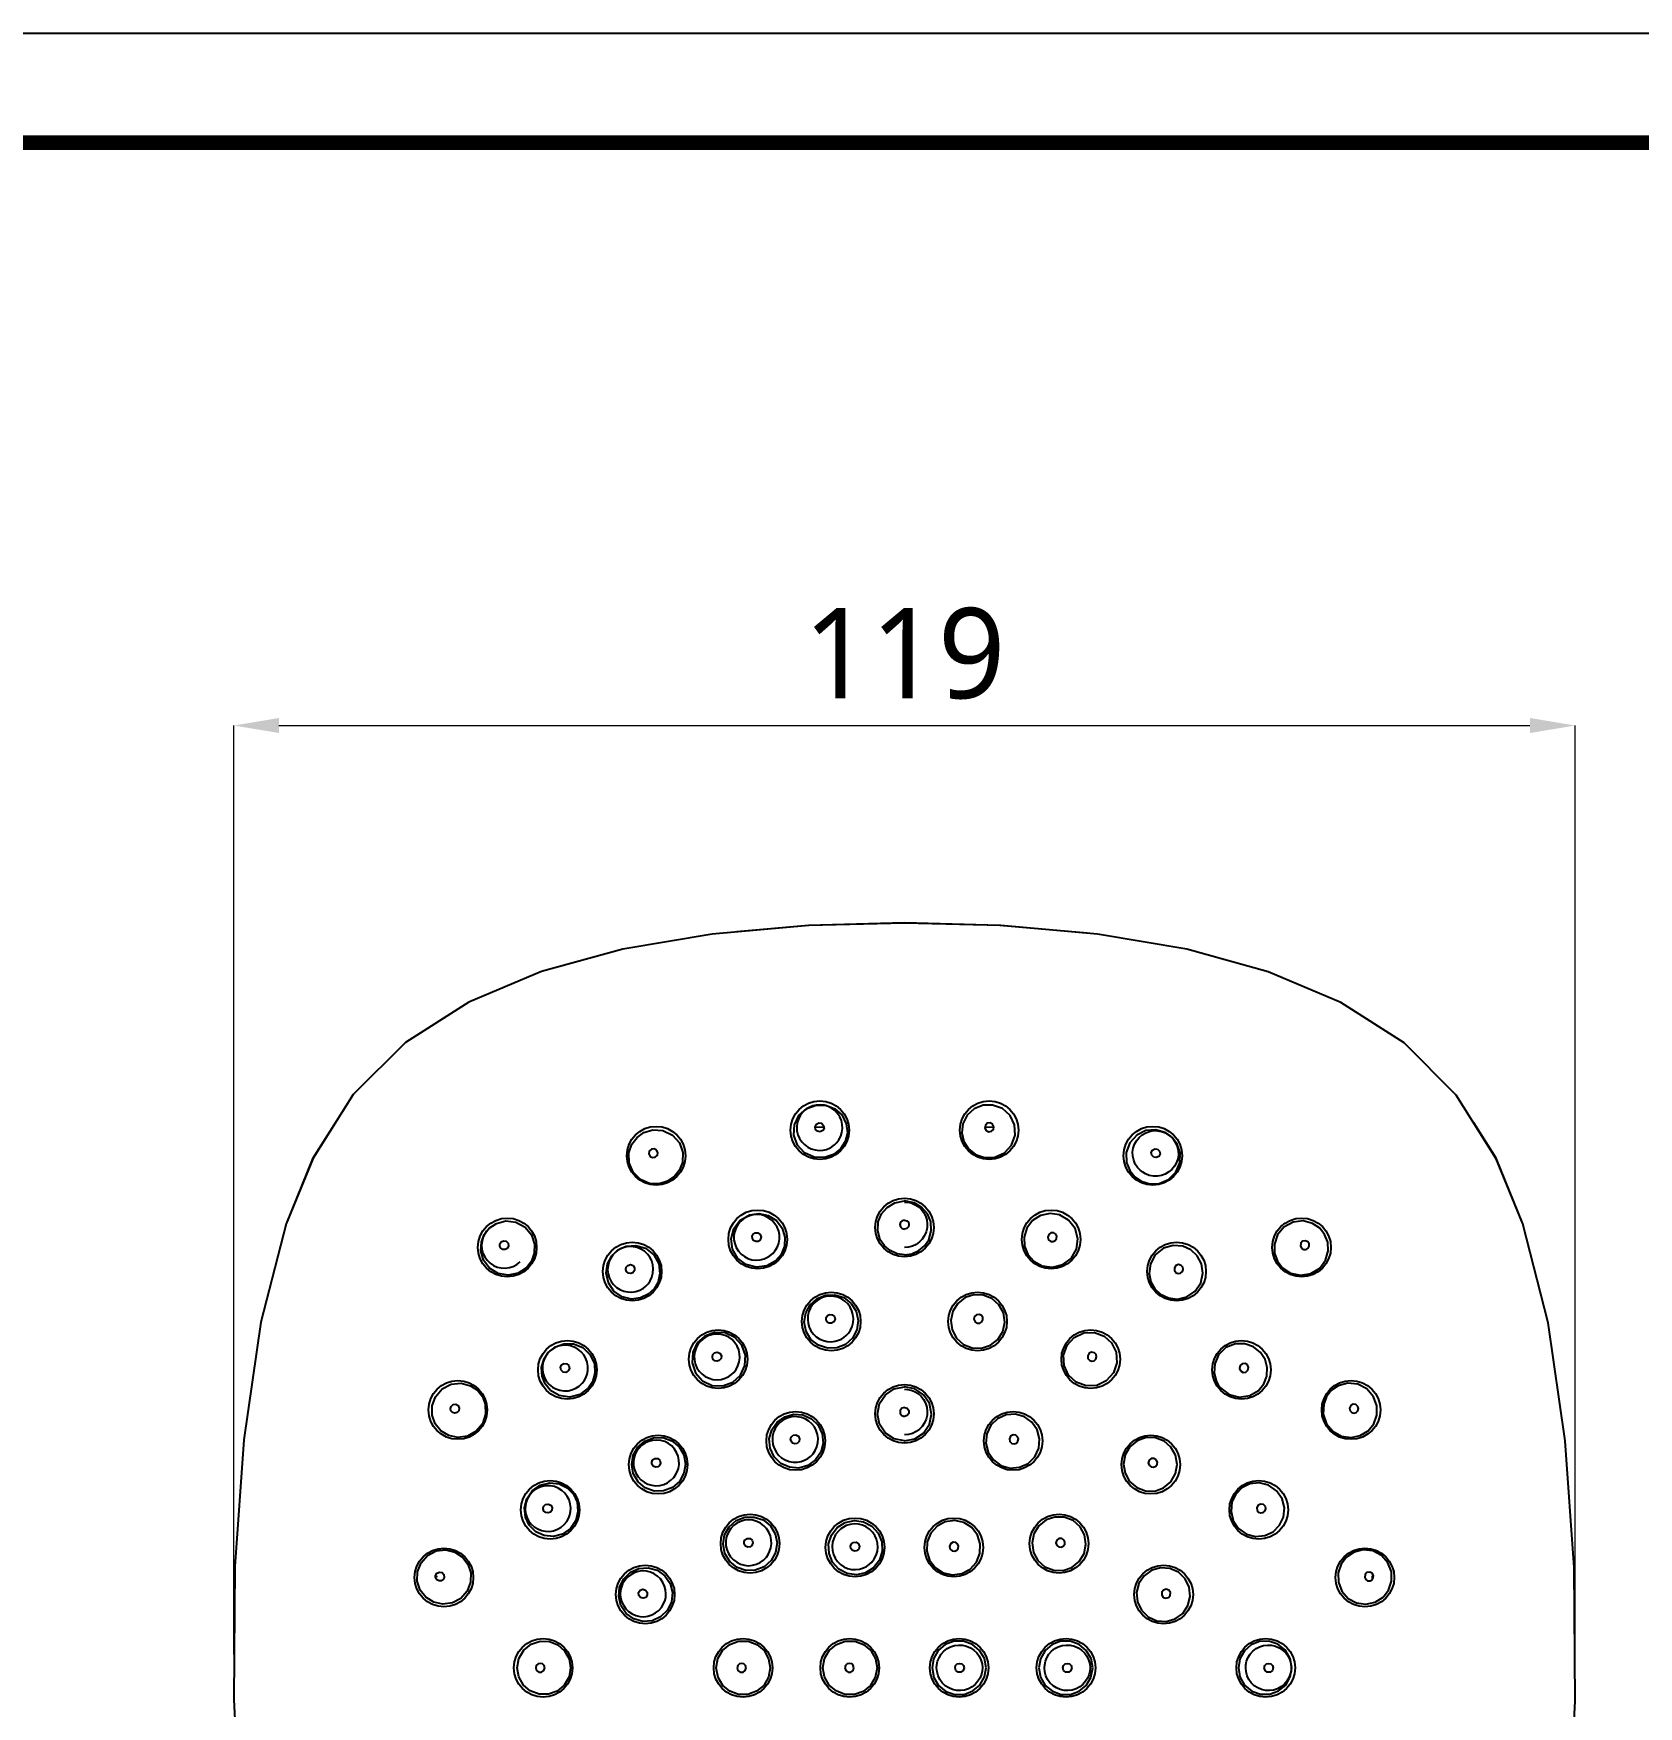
# Model space of a CAD drawing. Extents: x 0 to 1239, y 0 to 509.
# Drawn here: x 284.4 to 426.5, y 268.5 to 416.7 of the extents above; entities that cross this region are included whole.
import ezdxf

# ---------------------------------------------------------------- set-up
doc = ezdxf.new("R2010")
doc.units = 0
doc.header["$LTSCALE"] = 10
doc.header["$MEASUREMENT"] = 0
doc.header["$PDMODE"] = 3
doc.header["$PDSIZE"] = -10
doc.layers.get('0').update_dxf_attribs({"linetype": 'CONTINUOUS'})
doc.layers.get('DEFPOINTS').update_dxf_attribs({"linetype": 'CONTINUOUS'})
for name, color, linetype in [('06___PRT_ALL_SURFS', 7, 'CONTINUOUS'), ('6_ALL_SURFS', 7, 'CONTINUOUS'), ('7_ALL_FEATURES', 7, 'CONTINUOUS')]:
    doc.layers.add(name, color=color, linetype=linetype)
doc.layers.add('dim', color=5, linetype='CONTINUOUS', lineweight=15)
doc.styles.add('Daelim Dimension', font='')
doc.styles.get('Daelim Dimension').set_extended_font_data('NanumGothic')
doc.dimstyles.new('DEFAULT', dxfattribs={"dimscale": 2, "dimtxt": 2, "dimasz": 2, "dimexe": 0, "dimexo": 2, "dimgap": 1, "dimtad": 1, "dimdec": 1, "dimzin": 9, "dimdsep": 46, "dimtxsty": 'Daelim Dimension', "dimcen": 0.5, "dimclrd": 252, "dimclre": 252, "dimclrt": 3, "dimadec": 1, "dimazin": 0, "dimtfac": 1, "dimtdec": 1, "dimtix": 1, "dimtmove": 0, "dimatfit": 3, "dimfxl": 1, "dimtolj": 1, "dimtzin": 1, "dimlwd": 9, "dimlwe": 9, "dimarcsym": 0})

# ---------------------------------------------------------------- blocks, each defined once
blk = doc.blocks.new('*D4')
at = {"layer": 'DEFPOINTS', "color": 0, "ltscale": 50, "transparency": 16777216}
for p in [(420.92, 355.41), (302.1, 269.12), (420.92, 268.99)]:
    blk.add_point(p, dxfattribs=at)
at = {"layer": 'dim', "color": 5, "lineweight": 9, "ltscale": 50, "transparency": 16777216}
for p, q in [((302.1, 273.12), (302.1, 355.41)), ((306.1, 355.41), (416.92, 355.41)), ((420.92, 272.99), (420.92, 355.41))]:
    blk.add_line(p, q, dxfattribs=at)
at = {"layer": 'dim', "color": 5, "ltscale": 50, "transparency": 16777216}
for points in [[(306.1, 356.08), (306.1, 354.75), (302.1, 355.41)], [(416.92, 356.08), (416.92, 354.75), (420.92, 355.41)]]:
    blk.add_solid(points, dxfattribs=at)
at = {"layer": 'dim', "color": 7, "ltscale": 50, "transparency": 16777216, "insert": (361.51, 361.77), "char_height": 8, "attachment_point": 5, "style": 'Daelim Dimension'}
blk.add_mtext('\\A1;119', dxfattribs=at)

msp = doc.modelspace()

# ---------------------------------------------------------------- linework, layer by layer
at = {"ltscale": 0.5}
msp.add_lwpolyline([(0, 0), (568.71, 0), (568.71, 416.71), (0, 416.71)], close=True, dxfattribs=at)
at = {"color": 5, "linetype": 'ByBlock', "lineweight": 200, "const_width": 1.31}
msp.add_lwpolyline([(9.15, 17.84), (559.51, 17.84), (559.51, 407.03), (9.15, 407.03)], close=True, dxfattribs=at)
at = {"layer": '06___PRT_ALL_SURFS', "color": 7, "linetype": 'Continuous'}
for centre in [(354.01, 319.57), (339.51, 317.31), (326.33, 309.19), (348.51, 309.9), (337.4, 307.05), (355.03, 302.63), (331.65, 298.35), (345.01, 299.29), (321.95, 294.79), (351.88, 292.05), (339.7, 289.95), (330.13, 285.95), (347.83, 282.95), (357.13, 282.62), (320.72, 279.95), (338.55, 278.45), (329.51, 271.95), (347.21, 271.95), (356.66, 271.95)]:
    msp.add_circle(centre, 2.6, dxfattribs=at)
at = {"layer": '6_ALL_SURFS', "color": 7, "linetype": 'Continuous'}
for p, q in [((352.85, 321.49), (353.7, 321.8)), ((353.7, 321.8), (354.55, 321.78)), ((337.82, 318.93), (338.43, 319.36)), ((338.43, 319.36), (339.23, 319.59)), ((339.23, 319.59), (340.12, 319.53)), ((354.43, 317.15), (353.51, 317.18)), ((355.21, 317.41), (354.43, 317.15)), ((339.78, 314.82), (338.94, 314.86)), ((340.53, 315.05), (339.78, 314.82)), ((341.11, 315.45), (340.53, 315.05)), ((324.73, 310.88), (325.38, 311.32)), ((346.4, 310.85), (346.97, 311.59)), ((346.97, 311.59), (347.78, 312.06)), ((347.78, 312.06), (348.62, 312.19)), ((348.62, 312.19), (349.45, 312.02)), ((324.03, 309.65), (324.29, 310.33)), ((324.29, 310.33), (324.73, 310.88)), ((328.72, 308.68), (328.47, 307.98)), ((335.21, 307.73), (335.58, 308.43)), ((335.58, 308.43), (336.13, 308.96)), ((336.13, 308.96), (336.87, 309.3)), ((336.87, 309.3), (337.72, 309.37)), ((326.42, 306.72), (325.52, 306.87)), ((327.3, 306.91), (326.42, 306.72)), ((328.03, 307.39), (327.3, 306.91)), ((328.47, 307.98), (328.03, 307.39)), ((348.41, 307.43), (347.5, 307.66)), ((349.32, 307.56), (348.41, 307.43)), ((350.05, 307.97), (349.32, 307.56)), ((339.33, 305.53), (338.82, 305.04)), ((339.68, 306.14), (339.33, 305.53)), ((337.32, 304.61), (336.49, 304.81)), ((338.13, 304.71), (337.32, 304.61)), ((338.82, 305.04), (338.13, 304.71)), ((353.15, 304.11), (353.77, 304.66)), ((353.77, 304.66), (354.53, 304.96)), ((354.53, 304.96), (355.35, 304.99)), ((355.35, 304.99), (356.15, 304.74)), ((343.84, 301.34), (343.16, 300.73)), ((344.69, 301.65), (343.84, 301.34)), ((345.62, 301.62), (344.69, 301.65)), ((329.57, 299.27), (329.96, 299.89)), ((329.96, 299.89), (330.59, 300.39)), ((330.59, 300.39), (331.35, 300.66)), ((331.35, 300.66), (332.19, 300.65)), ((343.16, 300.73), (342.76, 299.9)), ((354.69, 300.26), (353.89, 300.52)), ((355.52, 300.29), (354.69, 300.26)), ((356.29, 300.6), (355.52, 300.29)), ((329.37, 298.54), (329.57, 299.27)), ((334.09, 298.04), (333.87, 297.28)), ((346.3, 297.25), (346.98, 297.88)), ((319.97, 295.96), (320.55, 296.65)), ((320.55, 296.65), (321.36, 297.07)), ((321.36, 297.07), (322.25, 297.16)), ((322.25, 297.16), (323.08, 296.94)), ((330.93, 296.06), (330.16, 296.52)), ((333.51, 296.75), (332.76, 296.17)), ((333.71, 297.01), (333.51, 296.75)), ((333.87, 297.28), (333.71, 297.01)), ((344.48, 296.97), (345.42, 296.93)), ((345.42, 296.93), (346.3, 297.25)), ((319.68, 295.16), (319.97, 295.96)), ((324.12, 295.97), (324.38, 295.31)), ((324.38, 295.31), (324.41, 294.43)), ((331.84, 295.93), (330.93, 296.06)), ((332.76, 296.17), (331.84, 295.93)), ((324.12, 293.57), (323.57, 292.9)), ((324.41, 294.43), (324.12, 293.57)), ((349.75, 293.03), (350.23, 293.71)), ((350.23, 293.71), (350.9, 294.19)), ((350.9, 294.19), (351.69, 294.41)), ((351.69, 294.41), (352.52, 294.35)), ((323.57, 292.9), (322.81, 292.47)), ((337.9, 291.5), (338.52, 292.03)), ((338.52, 292.03), (339.29, 292.32)), ((339.29, 292.32), (340.11, 292.34)), ((337.35, 289.97), (337.49, 290.79)), ((337.49, 290.79), (337.9, 291.5)), ((354.1, 291.05), (353.63, 290.36)), ((341.98, 289.18), (341.57, 288.46)), ((342.11, 290), (341.98, 289.18)), ((352.16, 289.65), (351.32, 289.72)), ((352.96, 289.88), (352.16, 289.65)), ((353.63, 290.36), (352.96, 289.88)), ((328.06, 286.93), (328.54, 287.64)), ((328.54, 287.64), (329.25, 288.13)), ((340.95, 287.92), (340.17, 287.63)), ((341.57, 288.46), (340.95, 287.92)), ((327.86, 286.13), (328.06, 286.93)), ((332.39, 285), (331.92, 284.3)), ((345.97, 284.45), (346.59, 284.99)), ((346.59, 284.99), (347.36, 285.29)), ((355.56, 284.37), (356.26, 284.81)), ((356.26, 284.81), (357.07, 284.99)), ((357.07, 284.99), (357.89, 284.88)), ((331.92, 284.3), (331.23, 283.8)), ((345.44, 282.9), (345.57, 283.72)), ((345.57, 283.72), (345.97, 284.45)), ((355.05, 283.71), (355.56, 284.37)), ((350.09, 282.18), (349.7, 281.46)), ((350.22, 283.01), (350.09, 282.18)), ((318.36, 279.63), (318.38, 280.45)), ((318.38, 280.45), (318.69, 281.25)), ((323.09, 280.36), (323.07, 279.53)), ((336.64, 279.83), (337.24, 280.42)), ((337.24, 280.42), (337.99, 280.76)), ((349.08, 280.91), (348.3, 280.6)), ((349.7, 281.46), (349.08, 280.91)), ((357.26, 280.2), (356.43, 280.32)), ((358.07, 280.38), (357.26, 280.2)), ((358.77, 280.82), (358.07, 280.38)), ((359.29, 281.49), (358.77, 280.82)), ((323.07, 279.53), (322.77, 278.74)), ((336.2, 278.27), (336.28, 279.09)), ((336.28, 279.09), (336.64, 279.83)), ((340.95, 278.62), (340.87, 277.79)), ((340.87, 277.79), (340.51, 277.05)), ((346.82, 274.31), (347.66, 274.31)), ((356.27, 274.31), (357.11, 274.31)), ((327.2, 271.95), (327.35, 272.78)), ((331.8, 272.76), (331.94, 271.95)), ((344.84, 271.95), (344.98, 272.77)), ((349.48, 272.76), (349.62, 271.95)), ((354.29, 271.95), (354.43, 272.77)), ((358.94, 272.76), (359.08, 271.95)), ((327.34, 271.15), (327.2, 271.95)), ((331.94, 271.95), (331.8, 271.14)), ((345, 271.09), (344.84, 271.95)), ((349.62, 271.95), (349.47, 271.12)), ((354.43, 271.14), (354.29, 271.95)), ((359.08, 271.95), (358.92, 271.11)), ((347.64, 269.6), (346.81, 269.6)), ((357.07, 269.59), (356.24, 269.6))]:
    msp.add_line(p, q, dxfattribs=at)
for points in [[(353.68, 321.79), (353.39, 321.72), (353.14, 321.62), (352.9, 321.49), (352.68, 321.33), (352.48, 321.13)], [(355.05, 321.52), (354.74, 321.68), (354.39, 321.78), (354.04, 321.81), (353.68, 321.79)], [(354.55, 321.78), (355.34, 321.47), (355.98, 320.9), (356.36, 320.14), (356.45, 319.33), (356.26, 318.57), (355.84, 317.91), (355.21, 317.41)], [(353.51, 317.18), (352.66, 317.56), (352.03, 318.24), (351.71, 319.12), (351.76, 320.05), (352.16, 320.88), (352.85, 321.49)], [(352.48, 321.13), (352.28, 320.87), (352.13, 320.56), (352.02, 320.22), (351.97, 319.87), (351.99, 319.51), (352.07, 319.17), (352.21, 318.84), (352.41, 318.55), (352.65, 318.29), (352.94, 318.08)], [(354.05, 319.43), (353.81, 319.47), (353.64, 319.64), (353.6, 319.88), (353.71, 320.1), (353.93, 320.21)], [(353.93, 320.21), (354.17, 320.18), (354.35, 320), (354.39, 319.76), (354.27, 319.54), (354.05, 319.43)], [(355.52, 318.47), (355.71, 318.72), (355.87, 319.03), (355.97, 319.38), (356.02, 319.73), (356, 320.08), (355.92, 320.43), (355.78, 320.75), (355.58, 321.05), (355.34, 321.31), (355.05, 321.52)], [(338.94, 314.86), (338.13, 315.2), (337.48, 315.84), (337.13, 316.67), (337.1, 317.56), (337.36, 318.33), (337.82, 318.93)], [(340.12, 319.53), (340.95, 319.13), (341.57, 318.44), (341.87, 317.58), (341.84, 316.72), (341.56, 316), (341.11, 315.45)], [(339.09, 317.89), (338.91, 317.72), (338.87, 317.47), (338.98, 317.25), (339.2, 317.14), (339.44, 317.18)], [(339.44, 317.18), (339.62, 317.35), (339.66, 317.59), (339.55, 317.81), (339.33, 317.93), (339.09, 317.89)], [(352.94, 318.08), (353.26, 317.92), (353.6, 317.82), (353.95, 317.78), (354.31, 317.81)], [(354.31, 317.81), (354.6, 317.87), (354.86, 317.97), (355.09, 318.1), (355.31, 318.26), (355.52, 318.47)], [(325.38, 311.32), (326.2, 311.53), (327.1, 311.43)], [(327.1, 311.43), (327.9, 310.99), (328.48, 310.3), (328.75, 309.47), (328.72, 308.68)], [(347.77, 311.99), (347.51, 311.88), (347.26, 311.73), (347.01, 311.52), (346.78, 311.25), (346.59, 310.94), (346.47, 310.59)], [(349.19, 311.95), (348.84, 312.06), (348.48, 312.1), (348.12, 312.08), (347.77, 311.99)], [(350.38, 309.57), (350.44, 309.93), (350.44, 310.29), (350.37, 310.64), (350.23, 310.98), (350.04, 311.29), (349.8, 311.56), (349.51, 311.78), (349.19, 311.95)], [(349.45, 312.02), (350.18, 311.56), (350.68, 310.88), (350.92, 310.09), (350.87, 309.3), (350.58, 308.57), (350.05, 307.97)], [(324.69, 310.84), (324.5, 310.63), (324.33, 310.39), (324.19, 310.09), (324.09, 309.75), (324.05, 309.38)], [(325.78, 309.67), (326, 309.78), (326.24, 309.74), (326.41, 309.56), (326.44, 309.31), (326.32, 309.1)], [(347.5, 307.66), (346.76, 308.22), (346.28, 309.03), (346.16, 309.96), (346.4, 310.85)], [(346.47, 310.59), (346.41, 310.24), (346.41, 309.87), (346.48, 309.52), (346.61, 309.18), (346.8, 308.87), (347.04, 308.6), (347.33, 308.38), (347.65, 308.21)], [(348.54, 309.72), (348.34, 309.71), (348.15, 309.8), (348.04, 309.97), (348.02, 310.18), (348.11, 310.36), (348.28, 310.48)], [(348.28, 310.48), (348.53, 310.48), (348.73, 310.34), (348.81, 310.11), (348.74, 309.87), (348.54, 309.72)], [(325.52, 306.87), (324.74, 307.35), (324.21, 308.07), (323.98, 308.88), (324.03, 309.65)], [(324.05, 309.38), (324.08, 309.02), (324.17, 308.67), (324.33, 308.34), (324.54, 308.05), (324.8, 307.79), (325.1, 307.59), (325.43, 307.45), (325.79, 307.37), (326.15, 307.35)], [(326.32, 309.1), (326.14, 309), (325.94, 309.01), (325.76, 309.11), (325.67, 309.29), (325.67, 309.5), (325.78, 309.67)], [(336.1, 308.91), (335.88, 308.74), (335.68, 308.52), (335.49, 308.25), (335.34, 307.93), (335.25, 307.58)], [(337.48, 309.25), (337.12, 309.26), (336.76, 309.21), (336.42, 309.09), (336.1, 308.91)], [(339.23, 306.92), (339.26, 307.28), (339.23, 307.64), (339.12, 307.99), (338.96, 308.31), (338.74, 308.6), (338.48, 308.85), (338.17, 309.04), (337.84, 309.18), (337.48, 309.25)], [(337.72, 309.37), (338.57, 309.12), (339.3, 308.53), (339.74, 307.73), (339.84, 306.89), (339.68, 306.14)], [(349.08, 308.17), (349.33, 308.28), (349.59, 308.43), (349.84, 308.64), (350.07, 308.91), (350.25, 309.23), (350.38, 309.57)], [(326.15, 307.35), (326.51, 307.4), (326.85, 307.51), (327.18, 307.68), (327.46, 307.9)], [(336.49, 304.81), (335.77, 305.31), (335.28, 306.05), (335.09, 306.92), (335.21, 307.73)], [(335.25, 307.58), (335.22, 307.21), (335.26, 306.85), (335.36, 306.51), (335.52, 306.18), (335.74, 305.89), (336, 305.65), (336.31, 305.45), (336.65, 305.32), (337, 305.24)], [(337.45, 306.94), (337.26, 306.87), (337.06, 306.9), (336.9, 307.04), (336.83, 307.24), (336.87, 307.44), (337, 307.59)], [(337, 307.59), (337.24, 307.66), (337.47, 307.58), (337.61, 307.38), (337.6, 307.13), (337.45, 306.94)], [(338.38, 305.59), (338.6, 305.76), (338.8, 305.97), (338.99, 306.24), (339.14, 306.56), (339.23, 306.92)], [(347.65, 308.21), (348, 308.1), (348.36, 308.06), (348.72, 308.08), (349.08, 308.17)], [(337, 305.24), (337.36, 305.23), (337.72, 305.29), (338.07, 305.41), (338.38, 305.59)], [(353.89, 300.52), (353.23, 301.04), (352.8, 301.75), (352.63, 302.57), (352.76, 303.39), (353.15, 304.11)], [(353.2, 303.83), (353.05, 303.52), (352.96, 303.17), (352.94, 302.81), (352.98, 302.46), (353.08, 302.12), (353.23, 301.8), (353.44, 301.51), (353.7, 301.27), (354, 301.07)], [(354.54, 304.83), (354.26, 304.74), (354.01, 304.63), (353.78, 304.49), (353.57, 304.31), (353.37, 304.1), (353.2, 303.83)], [(355.93, 304.63), (355.6, 304.77), (355.25, 304.85), (354.9, 304.87), (354.54, 304.83)], [(356.73, 301.87), (356.87, 302.18), (356.96, 302.53), (356.99, 302.89), (356.95, 303.24), (356.85, 303.58), (356.69, 303.9), (356.48, 304.19), (356.22, 304.43), (355.93, 304.63)], [(356.15, 304.74), (356.8, 304.23), (357.24, 303.53), (357.41, 302.71), (357.3, 301.89), (356.91, 301.16), (356.29, 300.6)], [(355.04, 302.47), (354.84, 302.48), (354.66, 302.59), (354.57, 302.78), (354.58, 302.99), (354.69, 303.16), (354.88, 303.25)], [(354.88, 303.25), (355.12, 303.23), (355.3, 303.06), (355.36, 302.82), (355.25, 302.6), (355.04, 302.47)], [(343.86, 301.22), (343.64, 301.06), (343.42, 300.86), (343.22, 300.6), (343.05, 300.29), (342.94, 299.94), (342.89, 299.58)], [(345.27, 301.48), (344.9, 301.51), (344.54, 301.48), (344.19, 301.38), (343.86, 301.22)], [(346.93, 299.4), (346.91, 299.76), (346.83, 300.12), (346.69, 300.45), (346.49, 300.75), (346.24, 301.02), (345.94, 301.23), (345.62, 301.39), (345.27, 301.48)], [(346.98, 297.88), (347.38, 298.72), (347.42, 299.65), (347.11, 300.53), (346.47, 301.22), (345.62, 301.62)], [(354, 301.07), (354.33, 300.93), (354.67, 300.85), (355.03, 300.83), (355.38, 300.87)], [(355.38, 300.87), (355.67, 300.96), (355.92, 301.07), (356.14, 301.21), (356.36, 301.38), (356.55, 301.6), (356.73, 301.87)], [(329.94, 299.84), (329.77, 299.62), (329.63, 299.36), (329.51, 299.05), (329.45, 298.7), (329.44, 298.34)], [(331.56, 300.52), (331.2, 300.5), (330.84, 300.43), (330.51, 300.28), (330.21, 300.09), (329.94, 299.84)], [(333.47, 298.66), (333.41, 299.02), (333.28, 299.36), (333.1, 299.68), (332.86, 299.95), (332.58, 300.18), (332.26, 300.35), (331.92, 300.47), (331.56, 300.52)], [(332.19, 300.65), (333.03, 300.31), (333.68, 299.67), (334.04, 298.87), (334.09, 298.04)], [(342.76, 299.9), (342.7, 298.97), (343, 298.07), (343.63, 297.37), (344.48, 296.97)], [(342.89, 299.58), (342.9, 299.22), (342.98, 298.87), (343.13, 298.53), (343.33, 298.23), (343.58, 297.97), (343.87, 297.75), (344.2, 297.6), (344.55, 297.5)], [(345.1, 299.16), (344.91, 299.1), (344.71, 299.15), (344.55, 299.3), (344.5, 299.5), (344.55, 299.7), (344.69, 299.85)], [(344.69, 299.85), (344.93, 299.9), (345.16, 299.81), (345.29, 299.59), (345.26, 299.35), (345.1, 299.16)], [(345.95, 297.76), (346.18, 297.92), (346.39, 298.12), (346.59, 298.38), (346.76, 298.69), (346.88, 299.04), (346.93, 299.4)], [(330.16, 296.52), (329.69, 297.1), (329.42, 297.79), (329.37, 298.54)], [(329.44, 298.34), (329.5, 297.98), (329.62, 297.64), (329.81, 297.32), (330.04, 297.05), (330.32, 296.82), (330.64, 296.65), (330.99, 296.53), (331.34, 296.48)], [(331.73, 298.25), (331.52, 298.12), (331.28, 298.14), (331.09, 298.31), (331.04, 298.55), (331.14, 298.78)], [(331.14, 298.78), (331.35, 298.9), (331.59, 298.88), (331.78, 298.72), (331.83, 298.47), (331.73, 298.25)], [(332.96, 297.16), (333.13, 297.38), (333.28, 297.64), (333.39, 297.95), (333.46, 298.3), (333.47, 298.66)], [(323.08, 296.94), (323.68, 296.53), (324.12, 295.97)], [(331.34, 296.48), (331.71, 296.49), (332.06, 296.57), (332.4, 296.72), (332.7, 296.91), (332.96, 297.16)], [(344.55, 297.5), (344.91, 297.47), (345.27, 297.5), (345.62, 297.6), (345.95, 297.76)], [(321.14, 292.52), (320.45, 292.95), (319.95, 293.57), (319.68, 294.33), (319.68, 295.16)], [(322.03, 294.72), (321.89, 294.57), (321.69, 294.52), (321.49, 294.57), (321.34, 294.72), (321.29, 294.92), (321.35, 295.11)], [(321.35, 295.11), (321.53, 295.28), (321.77, 295.3), (321.98, 295.18), (322.08, 294.96), (322.03, 294.72)], [(350.96, 294), (350.72, 293.87), (350.48, 293.69), (350.26, 293.45), (350.06, 293.16), (349.91, 292.82), (349.83, 292.46)], [(352.38, 294.13), (352.02, 294.19), (351.66, 294.2), (351.3, 294.13), (350.96, 294)], [(353.84, 291.9), (353.86, 292.26), (353.81, 292.62), (353.7, 292.96), (353.53, 293.29), (353.3, 293.57), (353.03, 293.81), (352.72, 294), (352.38, 294.13)], [(352.52, 294.35), (353.27, 294.01), (353.87, 293.43), (354.23, 292.68), (354.31, 291.85), (354.1, 291.05)], [(322.81, 292.47), (321.96, 292.35), (321.14, 292.52)], [(339.57, 292.13), (339.2, 292.1), (338.85, 292.01), (338.52, 291.86), (338.22, 291.65), (337.97, 291.39)], [(341.53, 290.33), (341.46, 290.69), (341.33, 291.03), (341.13, 291.33), (340.89, 291.6), (340.6, 291.82), (340.27, 291.99), (339.93, 292.09), (339.57, 292.13)], [(340.11, 292.34), (340.9, 292.06), (341.54, 291.53), (341.96, 290.82), (342.11, 290)], [(351.32, 289.72), (350.57, 290.06), (349.97, 290.65), (349.62, 291.4), (349.54, 292.23), (349.75, 293.03)], [(349.83, 292.46), (349.81, 292.1), (349.86, 291.74), (349.97, 291.4), (350.14, 291.08), (350.36, 290.79), (350.63, 290.55), (350.95, 290.36), (351.29, 290.23)], [(352, 291.83), (351.8, 291.79), (351.6, 291.86), (351.47, 292.02), (351.43, 292.22), (351.5, 292.42), (351.65, 292.55)], [(351.65, 292.55), (351.9, 292.58), (352.12, 292.46), (352.22, 292.24), (352.18, 292), (352, 291.83)], [(337.97, 291.39), (337.81, 291.17), (337.67, 290.9), (337.57, 290.59), (337.51, 290.24), (337.52, 289.88)], [(339.2, 290.37), (339.41, 290.5), (339.66, 290.49), (339.85, 290.33), (339.91, 290.09), (339.82, 289.86)], [(352.71, 290.36), (352.95, 290.49), (353.18, 290.67), (353.41, 290.91), (353.6, 291.2), (353.75, 291.54), (353.84, 291.9)], [(338.55, 287.89), (337.91, 288.43), (337.49, 289.15), (337.35, 289.97)], [(337.52, 289.88), (337.59, 289.52), (337.72, 289.18), (337.92, 288.88), (338.16, 288.61), (338.45, 288.39), (338.78, 288.23), (339.12, 288.12), (339.49, 288.08)], [(339.82, 289.86), (339.66, 289.74), (339.45, 289.72), (339.26, 289.81), (339.14, 289.98), (339.12, 290.18), (339.2, 290.37)], [(341.08, 288.82), (341.24, 289.04), (341.38, 289.31), (341.49, 289.62), (341.54, 289.97), (341.53, 290.33)], [(351.29, 290.23), (351.64, 290.17), (352.01, 290.16), (352.36, 290.23), (352.71, 290.36)], [(329.43, 288.02), (329.09, 287.9), (328.77, 287.72), (328.5, 287.48), (328.26, 287.2), (328.09, 286.88)], [(329.25, 288.13), (330.09, 288.34), (330.92, 288.24)], [(331.91, 286.47), (331.8, 286.82), (331.64, 287.14), (331.42, 287.43), (331.15, 287.67), (330.84, 287.87), (330.51, 288), (330.15, 288.07), (329.79, 288.08), (329.43, 288.02)], [(330.92, 288.24), (331.64, 287.88), (332.18, 287.32), (332.51, 286.61)], [(340.17, 287.63), (339.34, 287.61), (338.55, 287.89)], [(339.49, 288.08), (339.85, 288.11), (340.2, 288.2), (340.53, 288.35), (340.83, 288.56), (341.08, 288.82)], [(329.59, 283.66), (328.85, 284.01), (328.28, 284.59), (327.94, 285.31), (327.86, 286.13)], [(328.09, 286.88), (327.99, 286.62), (327.93, 286.33), (327.91, 286.01), (327.95, 285.65)], [(330.27, 285.9), (330.15, 285.75), (329.95, 285.67), (329.75, 285.7), (329.58, 285.83), (329.51, 286.03), (329.55, 286.23)], [(329.55, 286.23), (329.71, 286.41), (329.95, 286.46), (330.18, 286.36), (330.3, 286.15), (330.27, 285.9)], [(331.77, 285.24), (331.87, 285.5), (331.93, 285.79), (331.95, 286.11), (331.91, 286.47)], [(332.51, 286.61), (332.59, 285.8), (332.39, 285)], [(327.95, 285.65), (328.06, 285.3), (328.22, 284.98), (328.44, 284.69), (328.71, 284.45), (329.02, 284.25), (329.35, 284.12), (329.71, 284.05), (330.07, 284.04)], [(330.07, 284.04), (330.43, 284.1), (330.77, 284.22), (331.09, 284.4), (331.36, 284.64), (331.59, 284.92), (331.77, 285.24)], [(347.71, 285.05), (347.35, 285.02), (347, 284.92), (346.67, 284.77), (346.38, 284.55), (346.12, 284.29)], [(347.36, 285.29), (348.19, 285.31), (348.98, 285.05)], [(349.71, 283.28), (349.63, 283.64), (349.49, 283.97), (349.29, 284.28), (349.04, 284.54), (348.75, 284.76), (348.42, 284.92), (348.07, 285.02), (347.71, 285.05)], [(348.98, 285.05), (349.63, 284.53), (350.06, 283.82), (350.22, 283.01)], [(356.36, 284.55), (356.11, 284.42), (355.86, 284.26), (355.63, 284.03), (355.41, 283.75), (355.24, 283.42), (355.14, 283.07)], [(357.78, 284.59), (357.43, 284.67), (357.07, 284.7), (356.71, 284.65), (356.36, 284.55)], [(359.11, 282.27), (359.15, 282.63), (359.12, 283), (359.03, 283.35), (358.88, 283.68), (358.67, 283.98), (358.41, 284.23), (358.11, 284.44), (357.78, 284.59)], [(357.89, 284.88), (358.63, 284.49), (359.19, 283.88), (359.5, 283.11), (359.54, 282.28), (359.29, 281.49)], [(331.23, 283.8), (330.42, 283.58), (329.59, 283.66)], [(346.12, 284.29), (345.97, 284.07), (345.83, 283.8), (345.73, 283.49), (345.68, 283.14), (345.69, 282.77)], [(348, 282.78), (347.84, 282.66), (347.63, 282.64), (347.44, 282.72), (347.32, 282.89), (347.3, 283.1), (347.38, 283.28)], [(347.38, 283.28), (347.59, 283.42), (347.83, 283.41), (348.03, 283.25), (348.09, 283.01), (348, 282.78)], [(349.28, 281.76), (349.44, 281.99), (349.57, 282.25), (349.67, 282.57), (349.72, 282.92), (349.71, 283.28)], [(356.43, 280.32), (355.7, 280.7), (355.14, 281.31), (354.83, 282.08), (354.79, 282.92), (355.05, 283.71)], [(355.14, 283.07), (355.1, 282.71), (355.13, 282.35), (355.22, 282), (355.37, 281.67), (355.58, 281.37), (355.83, 281.11), (356.13, 280.91), (356.47, 280.76)], [(357.27, 282.31), (357.07, 282.28), (356.88, 282.36), (356.75, 282.53), (356.73, 282.73), (356.81, 282.93), (356.97, 283.05)], [(356.97, 283.05), (357.22, 283.07), (357.43, 282.94), (357.52, 282.71), (357.46, 282.47), (357.27, 282.31)], [(318.69, 281.25), (319.26, 281.89), (320.03, 282.3)], [(320.03, 282.3), (320.87, 282.4), (321.68, 282.21)], [(321.68, 282.21), (322.36, 281.76), (322.84, 281.13), (323.09, 280.36)], [(346.68, 280.85), (346.03, 281.37), (345.6, 282.08), (345.44, 282.9)], [(345.69, 282.77), (345.77, 282.42), (345.91, 282.08), (346.11, 281.78), (346.36, 281.51), (346.65, 281.3), (346.98, 281.14), (347.33, 281.04), (347.69, 281)], [(347.69, 281), (348.05, 281.03), (348.4, 281.13), (348.73, 281.29), (349.03, 281.5), (349.28, 281.76)], [(357.89, 280.8), (358.14, 280.92), (358.38, 281.09), (358.62, 281.31), (358.84, 281.6), (359, 281.92), (359.11, 282.27)], [(319.97, 280.12), (320.09, 280.33), (320.31, 280.43), (320.55, 280.39), (320.72, 280.21), (320.74, 279.96)], [(320.74, 279.96), (320.66, 279.78), (320.48, 279.66), (320.28, 279.65), (320.09, 279.74), (319.98, 279.91), (319.97, 280.12)], [(337.58, 280.37), (337.26, 280.2), (336.97, 279.98), (336.73, 279.7), (336.54, 279.39), (336.41, 279.05)], [(340.26, 279.19), (340.11, 279.52), (339.9, 279.82), (339.64, 280.07), (339.34, 280.27), (339, 280.42), (338.65, 280.51), (338.29, 280.53), (337.93, 280.48), (337.58, 280.37)], [(337.99, 280.76), (338.82, 280.82), (339.61, 280.59)], [(339.61, 280.59), (340.28, 280.11), (340.75, 279.42), (340.95, 278.62)], [(348.3, 280.6), (347.47, 280.58), (346.68, 280.85)], [(356.47, 280.76), (356.82, 280.67), (357.18, 280.65), (357.54, 280.69), (357.89, 280.8)], [(319.82, 277.76), (319.12, 278.2), (318.62, 278.84), (318.36, 279.63)], [(322.77, 278.74), (322.21, 278.1), (321.47, 277.7)], [(336.41, 279.05), (336.36, 278.78), (336.34, 278.49), (336.37, 278.16), (336.46, 277.82)], [(337.96, 278.62), (338.1, 278.82), (338.33, 278.91), (338.57, 278.84), (338.72, 278.65), (338.73, 278.4)], [(338.73, 278.4), (338.59, 278.19), (338.36, 278.11), (338.12, 278.18), (337.97, 278.37), (337.96, 278.62)], [(340.3, 277.95), (340.36, 278.22), (340.38, 278.52), (340.35, 278.85), (340.26, 279.19)], [(321.47, 277.7), (320.63, 277.58), (319.82, 277.76)], [(337.53, 276.29), (336.86, 276.77), (336.4, 277.46), (336.2, 278.27)], [(336.46, 277.82), (336.61, 277.49), (336.82, 277.19), (337.08, 276.93), (337.38, 276.73), (337.71, 276.58), (338.07, 276.5), (338.43, 276.48), (338.79, 276.53), (339.14, 276.64)], [(339.14, 276.64), (339.46, 276.81), (339.74, 277.03), (339.98, 277.3), (340.17, 277.61), (340.3, 277.95)], [(339.16, 276.12), (338.33, 276.06), (337.53, 276.29)], [(340.51, 277.05), (339.91, 276.46), (339.16, 276.12)], [(328.43, 274.05), (329.23, 274.32), (330.06, 274.29)], [(330.06, 274.29), (330.81, 273.99), (331.41, 273.46), (331.8, 272.76)], [(344.98, 272.77), (345.4, 273.5), (346.04, 274.03), (346.82, 274.31)], [(347.66, 274.31), (348.44, 274.02), (349.07, 273.49), (349.48, 272.76)], [(354.43, 272.77), (354.85, 273.5), (355.49, 274.03), (356.27, 274.31)], [(357.11, 274.31), (357.89, 274.02), (358.52, 273.49), (358.94, 272.76)], [(327.35, 272.78), (327.78, 273.51), (328.43, 274.05)], [(329.65, 271.95), (329.6, 272.15), (329.45, 272.3), (329.25, 272.35), (329.05, 272.3), (328.9, 272.15), (328.85, 271.95)], [(328.85, 271.95), (328.93, 271.72), (329.13, 271.57), (329.37, 271.57), (329.57, 271.72), (329.65, 271.95)], [(347.49, 271.95), (347.43, 272.15), (347.29, 272.3), (347.09, 272.35), (346.89, 272.3), (346.74, 272.15), (346.69, 271.95)], [(346.69, 271.95), (346.76, 271.72), (346.96, 271.57), (347.21, 271.57), (347.41, 271.72), (347.49, 271.95)], [(357.03, 271.95), (356.98, 272.15), (356.84, 272.3), (356.63, 272.35), (356.43, 272.3), (356.29, 272.15), (356.23, 271.95)], [(356.23, 271.95), (356.31, 271.72), (356.51, 271.57), (356.76, 271.57), (356.96, 271.72), (357.03, 271.95)], [(328.37, 269.9), (327.75, 270.43), (327.34, 271.15)], [(329.97, 269.61), (329.15, 269.61), (328.37, 269.9)], [(331.8, 271.14), (331.38, 270.42), (330.75, 269.89), (329.97, 269.61)], [(346.81, 269.6), (346.03, 269.88), (345.41, 270.4), (345, 271.09)], [(349.47, 271.12), (349.05, 270.4), (348.41, 269.88), (347.64, 269.6)], [(356.24, 269.6), (355.46, 269.9), (354.84, 270.43), (354.43, 271.14)], [(358.92, 271.11), (358.49, 270.39), (357.85, 269.87), (357.07, 269.59)]]:
    msp.add_lwpolyline(points, dxfattribs=at)
at = {"layer": '7_ALL_FEATURES', "color": 7, "linetype": 'Continuous'}
for p, q in [((361.51, 337.9), (353.05, 337.69)), ((369.32, 321.8), (368.48, 321.78)), ((370.18, 321.49), (369.32, 321.8)), ((353.6, 319.83), (354.37, 319.88)), ((368.66, 319.88), (369.42, 319.83)), ((383.79, 319.59), (382.9, 319.53)), ((384.59, 319.36), (383.79, 319.59)), ((385.21, 318.93), (384.59, 319.36)), ((385.67, 318.33), (385.21, 318.93)), ((367.81, 317.41), (368.59, 317.15)), ((368.59, 317.15), (369.51, 317.18)), ((381.47, 316), (381.91, 315.45)), ((416.29, 311.28), (413.93, 317.04)), ((381.91, 315.45), (382.49, 315.05)), ((382.49, 315.05), (383.24, 314.82)), ((383.24, 314.82), (384.08, 314.86)), ((360.67, 313.14), (361.51, 313.3)), ((362.36, 313.14), (361.51, 313.3)), ((374.41, 312.19), (373.57, 312.02)), ((375.25, 312.06), (374.41, 312.19)), ((376.05, 311.59), (375.25, 312.06)), ((398.3, 310.88), (397.65, 311.32)), ((359.37, 309.86), (359.14, 310.66)), ((359.74, 309.32), (359.37, 309.86)), ((363.28, 309.32), (363.66, 309.86)), ((363.66, 309.86), (363.89, 310.66)), ((398.73, 310.33), (398.3, 310.88)), ((360.25, 308.9), (359.74, 309.32)), ((360.86, 308.63), (360.25, 308.9)), ((361.51, 308.54), (360.86, 308.63)), ((361.51, 308.54), (362.17, 308.63)), ((362.17, 308.63), (362.77, 308.9)), ((362.77, 308.9), (363.28, 309.32)), ((386.16, 309.3), (385.31, 309.37)), ((386.89, 308.96), (386.16, 309.3)), ((387.45, 308.43), (386.89, 308.96)), ((372.98, 307.97), (373.7, 307.56)), ((373.7, 307.56), (374.62, 307.43)), ((374.62, 307.43), (375.53, 307.66)), ((394.55, 307.98), (395, 307.39)), ((395, 307.39), (395.72, 306.91)), ((383.69, 305.53), (384.2, 305.04)), ((367.67, 304.99), (366.88, 304.74)), ((368.49, 304.96), (367.67, 304.99)), ((369.26, 304.66), (368.49, 304.96)), ((384.2, 305.04), (384.89, 304.71)), ((377.4, 301.62), (378.33, 301.65)), ((378.33, 301.65), (379.19, 301.34)), ((379.19, 301.34), (379.86, 300.73)), ((366.74, 300.6), (367.5, 300.29)), ((367.5, 300.29), (368.34, 300.26)), ((368.34, 300.26), (369.14, 300.52)), ((379.86, 300.73), (380.27, 299.9)), ((393.06, 299.89), (392.44, 300.39)), ((393.46, 299.27), (393.06, 299.89)), ((376.72, 297.25), (376.04, 297.88)), ((388.94, 298.04), (389.16, 297.28)), ((360.6, 296.65), (361.51, 296.83)), ((362.43, 296.65), (361.51, 296.83)), ((377.6, 296.93), (376.72, 297.25)), ((378.54, 296.97), (377.6, 296.93)), ((389.16, 297.28), (389.31, 297.01)), ((389.31, 297.01), (389.51, 296.75)), ((389.51, 296.75), (390.27, 296.17)), ((392.1, 296.06), (392.86, 296.52)), ((400.78, 297.16), (399.94, 296.94)), ((401.67, 297.07), (400.78, 297.16)), ((402.47, 296.65), (401.67, 297.07)), ((403.06, 295.96), (402.47, 296.65)), ((398.65, 295.31), (398.61, 294.43)), ((398.9, 295.97), (398.65, 295.31)), ((403.34, 295.16), (403.06, 295.96)), ((371.34, 294.41), (370.51, 294.35)), ((372.13, 294.19), (371.34, 294.41)), ((372.8, 293.71), (372.13, 294.19)), ((398.61, 294.43), (398.9, 293.57)), ((398.9, 293.57), (399.46, 292.9)), ((361.51, 292.05), (360.6, 292.23)), ((361.51, 292.05), (362.43, 292.23)), ((383.74, 292.32), (382.91, 292.34)), ((384.51, 292.03), (383.74, 292.32)), ((385.12, 291.5), (384.51, 292.03)), ((399.46, 292.9), (400.22, 292.47)), ((385.53, 290.79), (385.12, 291.5)), ((369.39, 290.36), (370.06, 289.88)), ((370.06, 289.88), (370.86, 289.65)), ((370.86, 289.65), (371.7, 289.72)), ((381.05, 289.18), (381.45, 288.46)), ((381.45, 288.46), (382.08, 287.92)), ((382.08, 287.92), (382.86, 287.63)), ((394.48, 287.64), (393.77, 288.13)), ((394.96, 286.93), (394.48, 287.64)), ((365.96, 284.99), (365.13, 284.88)), ((366.76, 284.81), (365.96, 284.99)), ((367.47, 284.37), (366.76, 284.81)), ((376.44, 284.99), (375.66, 285.29)), ((377.06, 284.45), (376.44, 284.99)), ((390.64, 285), (391.11, 284.3)), ((377.45, 283.72), (377.06, 284.45)), ((391.11, 284.3), (391.8, 283.8)), ((372.93, 282.18), (373.33, 281.46)), ((320.06, 280.11), (320.06, 279.97)), ((364.25, 280.82), (364.95, 280.38)), ((364.95, 280.38), (365.76, 280.2)), ((365.76, 280.2), (366.59, 280.32)), ((373.33, 281.46), (373.95, 280.91)), ((373.95, 280.91), (374.73, 280.6)), ((399.93, 280.36), (399.95, 279.53)), ((402.97, 279.8), (402.97, 280.11)), ((404.65, 280.45), (404.34, 281.25)), ((404.66, 279.63), (404.65, 280.45)), ((382.07, 278.62), (382.16, 277.79)), ((386.74, 279.09), (386.38, 279.83)), ((399.95, 279.53), (400.25, 278.74)), ((382.16, 277.79), (382.52, 277.05)), ((366.75, 274.31), (365.91, 274.31)), ((376.2, 274.31), (375.37, 274.31)), ((364.09, 272.76), (363.95, 271.95)), ((368.74, 271.95), (368.59, 272.77)), ((373.55, 272.76), (373.41, 271.95)), ((378.19, 271.95), (378.04, 272.77)), ((391.22, 272.76), (391.09, 271.95)), ((395.82, 271.95), (395.68, 272.78)), ((363.95, 271.95), (364.1, 271.11)), ((368.59, 271.14), (368.74, 271.95)), ((373.41, 271.95), (373.56, 271.12)), ((378.03, 271.09), (378.19, 271.95)), ((391.09, 271.95), (391.23, 271.14)), ((395.68, 271.15), (395.82, 271.95)), ((365.96, 269.59), (366.79, 269.6)), ((375.39, 269.6), (376.22, 269.6))]:
    msp.add_line(p, q, dxfattribs=at)
for points in [[(361.51, 337.93), (353.01, 337.71), (346.66, 337.13)], [(377.7, 337.01), (369.95, 337.71), (361.51, 337.93)], [(378.61, 336.93), (370.04, 337.69), (361.51, 337.9)], [(353.05, 337.69), (344.48, 336.94), (336.56, 335.61), (329.35, 333.62), (322.92, 330.91), (317.31, 327.34), (312.67, 322.72)], [(413.93, 317.04), (410.39, 322.67), (405.76, 327.3), (400.16, 330.89), (393.73, 333.6), (386.52, 335.59), (378.61, 336.93)], [(312.67, 322.72), (309.13, 317.09), (306.73, 311.29)], [(312.28, 322.1), (309.07, 317.02), (306.73, 311.29)], [(368.48, 321.78), (367.68, 321.47), (367.05, 320.9), (366.67, 320.14), (366.58, 319.33), (366.76, 318.57), (367.18, 317.91), (367.81, 317.41)], [(369.09, 320.21), (368.85, 320.18), (368.68, 320), (368.64, 319.76), (368.75, 319.54), (368.97, 319.43)], [(368.97, 319.43), (369.21, 319.47), (369.39, 319.64), (369.43, 319.88), (369.31, 320.1), (369.09, 320.21)], [(369.51, 317.18), (370.37, 317.56), (371, 318.24), (371.32, 319.12), (371.27, 320.05), (370.87, 320.88), (370.18, 321.49)], [(416.29, 311.29), (413.92, 317.08), (411.94, 320.21)], [(382.9, 319.53), (382.08, 319.13), (381.46, 318.44), (381.15, 317.58), (381.18, 316.72), (381.47, 316)], [(381.74, 317.26), (381.72, 317.62), (381.78, 317.98), (381.89, 318.32), (382.06, 318.64), (382.29, 318.92), (382.56, 319.16), (382.88, 319.34), (383.22, 319.46)], [(383.22, 319.46), (383.57, 319.53), (383.93, 319.52), (384.29, 319.46), (384.63, 319.33)], [(384.63, 319.33), (384.87, 319.19), (385.11, 319), (385.34, 318.75), (385.53, 318.45), (385.67, 318.12), (385.75, 317.76)], [(382.86, 315.7), (382.62, 315.84), (382.38, 316.03), (382.15, 316.27), (381.96, 316.57), (381.82, 316.91), (381.74, 317.26)], [(383.59, 317.18), (383.41, 317.35), (383.36, 317.59), (383.47, 317.81), (383.69, 317.93), (383.93, 317.89)], [(383.93, 317.89), (384.11, 317.72), (384.15, 317.47), (384.04, 317.25), (383.82, 317.14), (383.59, 317.18)], [(384.08, 314.86), (384.89, 315.2), (385.54, 315.84), (385.9, 316.67), (385.93, 317.56), (385.67, 318.33)], [(385.75, 317.76), (385.77, 317.4), (385.72, 317.04), (385.6, 316.7), (385.43, 316.38), (385.2, 316.1), (384.93, 315.87), (384.61, 315.68), (384.28, 315.56)], [(384.28, 315.56), (383.92, 315.5), (383.56, 315.5), (383.2, 315.57), (382.86, 315.7)], [(359.14, 310.66), (359.18, 311.44), (359.47, 312.15), (359.97, 312.73), (360.67, 313.14)], [(361.51, 313.21), (361.79, 313.19), (362.09, 313.13), (362.4, 313), (362.71, 312.82)], [(363.89, 310.66), (363.84, 311.44), (363.56, 312.15), (363.06, 312.73), (362.36, 313.14)], [(362.71, 312.82), (362.98, 312.58), (363.21, 312.3), (363.38, 311.98), (363.49, 311.63), (363.53, 311.27), (363.52, 310.91), (363.44, 310.56), (363.29, 310.23), (363.09, 309.93), (362.84, 309.67)], [(306.73, 311.29), (304.49, 302.58), (303, 292.14), (302.19, 280.94), (302.1, 269.12), (302.74, 256.83), (304.15, 244.24)], [(361.51, 311.61), (361.31, 311.55), (361.17, 311.41), (361.11, 311.21), (361.17, 311.01), (361.31, 310.86), (361.51, 310.81)], [(361.51, 311.61), (361.71, 311.55), (361.86, 311.41), (361.91, 311.21), (361.86, 311.01), (361.71, 310.86), (361.51, 310.81)], [(373.57, 312.02), (372.85, 311.56), (372.34, 310.88), (372.11, 310.09), (372.15, 309.3), (372.45, 308.57), (372.98, 307.97)], [(375.53, 307.66), (376.27, 308.22), (376.74, 309.03), (376.86, 309.96), (376.62, 310.85), (376.05, 311.59)], [(395.93, 311.43), (395.12, 310.99), (394.55, 310.3), (394.28, 309.47), (394.3, 308.68), (394.55, 307.98)], [(397.65, 311.32), (396.82, 311.53), (395.93, 311.43)], [(418.86, 244.13), (420.27, 256.7), (420.92, 268.99), (420.84, 280.83), (420.03, 292.06), (418.54, 302.51), (416.3, 311.29)], [(374.74, 310.48), (374.49, 310.48), (374.29, 310.34), (374.21, 310.11), (374.28, 309.87), (374.48, 309.72)], [(374.48, 309.72), (374.68, 309.71), (374.87, 309.8), (374.99, 309.97), (375, 310.18), (374.91, 310.36), (374.74, 310.48)], [(397.24, 309.67), (397.02, 309.78), (396.78, 309.74), (396.61, 309.56), (396.58, 309.31), (396.7, 309.1)], [(397.51, 306.87), (398.29, 307.35), (398.82, 308.07), (399.04, 308.88), (399, 309.65), (398.73, 310.33)], [(362.84, 309.67), (362.55, 309.45), (362.22, 309.3), (361.87, 309.2), (361.51, 309.17)], [(385.31, 309.37), (384.45, 309.12), (383.72, 308.53), (383.29, 307.73), (383.18, 306.89), (383.34, 306.14), (383.69, 305.53)], [(386.53, 304.81), (387.25, 305.31), (387.75, 306.05), (387.93, 306.92), (387.81, 307.73), (387.45, 308.43)], [(396.7, 309.1), (396.88, 309), (397.09, 309.01), (397.26, 309.11), (397.36, 309.29), (397.35, 309.5), (397.24, 309.67)], [(386.02, 307.59), (385.79, 307.66), (385.55, 307.58), (385.42, 307.38), (385.42, 307.13), (385.57, 306.94)], [(385.57, 306.94), (385.76, 306.87), (385.97, 306.9), (386.13, 307.04), (386.2, 307.24), (386.16, 307.44), (386.02, 307.59)], [(395.72, 306.91), (396.6, 306.72), (397.51, 306.87)], [(366.88, 304.74), (366.23, 304.23), (365.79, 303.53), (365.61, 302.71), (365.73, 301.89), (366.12, 301.16), (366.74, 300.6)], [(369.14, 300.52), (369.79, 301.04), (370.23, 301.75), (370.39, 302.57), (370.27, 303.39), (369.87, 304.11), (369.26, 304.66)], [(384.89, 304.71), (385.7, 304.61), (386.53, 304.81)], [(368.15, 303.25), (367.9, 303.23), (367.72, 303.06), (367.67, 302.82), (367.77, 302.6), (367.98, 302.47)], [(367.98, 302.47), (368.19, 302.48), (368.36, 302.59), (368.46, 302.78), (368.45, 302.99), (368.33, 303.16), (368.15, 303.25)], [(376.04, 297.88), (375.65, 298.72), (375.6, 299.65), (375.92, 300.53), (376.55, 301.22), (377.4, 301.62)], [(378.33, 299.85), (378.09, 299.9), (377.87, 299.81), (377.74, 299.59), (377.76, 299.35), (377.92, 299.16)], [(377.92, 299.16), (378.12, 299.1), (378.32, 299.15), (378.47, 299.3), (378.53, 299.5), (378.48, 299.7), (378.33, 299.85)], [(380.27, 299.9), (380.33, 298.97), (380.02, 298.07), (379.39, 297.37), (378.54, 296.97)], [(390.83, 300.65), (389.99, 300.31), (389.34, 299.67), (388.99, 298.87), (388.94, 298.04)], [(392.44, 300.39), (391.67, 300.66), (390.83, 300.65)], [(391.89, 298.78), (391.68, 298.9), (391.43, 298.88), (391.25, 298.72), (391.19, 298.47), (391.29, 298.25)], [(391.29, 298.25), (391.5, 298.12), (391.75, 298.14), (391.93, 298.31), (391.99, 298.55), (391.89, 298.78)], [(392.86, 296.52), (393.34, 297.1), (393.61, 297.79), (393.65, 298.54), (393.46, 299.27)], [(360.6, 292.23), (359.82, 292.74), (359.3, 293.52), (359.12, 294.43), (359.3, 295.35), (359.82, 296.13), (360.6, 296.65)], [(361.51, 296.63), (361.79, 296.61), (362.09, 296.54), (362.4, 296.42), (362.71, 296.24)], [(362.43, 292.23), (363.2, 292.74), (363.72, 293.52), (363.91, 294.43), (363.73, 295.35), (363.21, 296.13), (362.43, 296.65)], [(399.94, 296.94), (399.35, 296.53), (398.9, 295.97)], [(361.51, 295.02), (361.28, 294.94), (361.13, 294.74), (361.13, 294.49), (361.28, 294.29), (361.51, 294.22)], [(361.51, 295.02), (361.75, 294.94), (361.89, 294.74), (361.89, 294.49), (361.75, 294.29), (361.51, 294.22)], [(362.71, 296.24), (362.98, 296), (363.21, 295.71), (363.38, 295.39), (363.49, 295.05), (363.53, 294.69), (363.52, 294.33), (363.44, 293.98), (363.29, 293.64), (363.09, 293.34), (362.84, 293.08)], [(390.27, 296.17), (391.19, 295.93), (392.1, 296.06)], [(401.68, 295.11), (401.5, 295.28), (401.25, 295.3), (401.04, 295.18), (400.94, 294.96), (400.99, 294.72)], [(400.99, 294.72), (401.13, 294.57), (401.33, 294.52), (401.53, 294.57), (401.68, 294.72), (401.73, 294.92), (401.68, 295.11)], [(401.89, 292.52), (402.58, 292.95), (403.08, 293.57), (403.34, 294.33), (403.34, 295.16)], [(370.51, 294.35), (369.75, 294.01), (369.16, 293.43), (368.8, 292.68), (368.72, 291.85), (368.92, 291.05), (369.39, 290.36)], [(371.7, 289.72), (372.46, 290.06), (373.05, 290.65), (373.41, 291.4), (373.48, 292.23), (373.27, 293.03), (372.8, 293.71)], [(362.84, 293.08), (362.55, 292.87), (362.22, 292.71), (361.87, 292.61), (361.51, 292.58)], [(371.37, 292.55), (371.13, 292.58), (370.91, 292.46), (370.8, 292.24), (370.85, 292), (371.03, 291.83)], [(371.03, 291.83), (371.22, 291.79), (371.42, 291.86), (371.56, 292.02), (371.6, 292.22), (371.52, 292.42), (371.37, 292.55)], [(382.91, 292.34), (382.13, 292.06), (381.48, 291.53), (381.06, 290.82), (380.91, 290), (381.05, 289.18)], [(400.22, 292.47), (401.07, 292.35), (401.89, 292.52)], [(383.82, 290.37), (383.61, 290.5), (383.37, 290.49), (383.18, 290.33), (383.11, 290.09), (383.21, 289.86)], [(384.47, 287.89), (385.12, 288.43), (385.53, 289.15), (385.68, 289.97), (385.53, 290.79)], [(383.21, 289.86), (383.37, 289.74), (383.58, 289.72), (383.77, 289.81), (383.89, 289.98), (383.91, 290.18), (383.82, 290.37)], [(382.86, 287.63), (383.69, 287.61), (384.47, 287.89)], [(392.11, 288.24), (391.39, 287.88), (390.85, 287.32), (390.52, 286.61), (390.44, 285.8), (390.64, 285)], [(393.77, 288.13), (392.94, 288.34), (392.11, 288.24)], [(393.48, 286.23), (393.32, 286.41), (393.07, 286.46), (392.85, 286.36), (392.73, 286.15), (392.75, 285.9)], [(392.75, 285.9), (392.88, 285.75), (393.07, 285.67), (393.28, 285.7), (393.44, 285.83), (393.51, 286.03), (393.48, 286.23)], [(393.43, 283.66), (394.17, 284.01), (394.74, 284.59), (395.08, 285.31), (395.16, 286.13), (394.96, 286.93)], [(365.13, 284.88), (364.4, 284.49), (363.84, 283.88), (363.52, 283.11), (363.49, 282.28), (363.74, 281.49), (364.25, 280.82)], [(374.05, 285.05), (373.4, 284.53), (372.97, 283.82), (372.81, 283.01), (372.93, 282.18)], [(375.66, 285.29), (374.83, 285.31), (374.05, 285.05)], [(366.05, 283.05), (365.81, 283.07), (365.6, 282.94), (365.5, 282.71), (365.56, 282.47), (365.75, 282.31)], [(365.75, 282.31), (365.96, 282.28), (366.15, 282.36), (366.27, 282.53), (366.3, 282.73), (366.22, 282.93), (366.05, 283.05)], [(366.59, 280.32), (367.32, 280.7), (367.88, 281.31), (368.2, 282.08), (368.23, 282.92), (367.98, 283.71), (367.47, 284.37)], [(375.64, 283.28), (375.44, 283.42), (375.19, 283.41), (375, 283.25), (374.93, 283.01), (375.02, 282.78)], [(375.02, 282.78), (375.19, 282.66), (375.39, 282.64), (375.58, 282.72), (375.71, 282.89), (375.73, 283.1), (375.64, 283.28)], [(376.35, 280.85), (377, 281.37), (377.42, 282.08), (377.58, 282.9), (377.45, 283.72)], [(391.8, 283.8), (392.61, 283.58), (393.43, 283.66)], [(401.34, 282.21), (400.67, 281.76), (400.18, 281.13), (399.93, 280.36)], [(403, 282.3), (402.15, 282.4), (401.34, 282.21)], [(404.34, 281.25), (403.76, 281.89), (403, 282.3)], [(374.73, 280.6), (375.56, 280.58), (376.35, 280.85)], [(383.41, 280.59), (382.74, 280.11), (382.28, 279.42), (382.07, 278.62)], [(385.03, 280.76), (384.21, 280.82), (383.41, 280.59)], [(386.38, 279.83), (385.79, 280.42), (385.03, 280.76)], [(403.06, 280.12), (402.94, 280.33), (402.72, 280.43), (402.48, 280.39), (402.31, 280.21), (402.28, 279.96)], [(402.28, 279.96), (402.37, 279.78), (402.54, 279.66), (402.75, 279.65), (402.93, 279.74), (403.04, 279.91), (403.06, 280.12)], [(385.07, 278.62), (384.93, 278.82), (384.7, 278.91), (384.46, 278.84), (384.31, 278.65), (384.3, 278.4)], [(384.3, 278.4), (384.43, 278.19), (384.67, 278.11), (384.9, 278.18), (385.06, 278.37), (385.07, 278.62)], [(385.49, 276.29), (386.16, 276.77), (386.62, 277.46), (386.83, 278.27), (386.74, 279.09)], [(400.25, 278.74), (400.81, 278.1), (401.56, 277.7)], [(403.21, 277.76), (403.9, 278.2), (404.4, 278.84), (404.66, 279.63)], [(401.56, 277.7), (402.39, 277.58), (403.21, 277.76)], [(382.52, 277.05), (383.11, 276.46), (383.87, 276.12)], [(383.87, 276.12), (384.69, 276.06), (385.49, 276.29)], [(365.91, 274.31), (365.13, 274.02), (364.5, 273.49), (364.09, 272.76)], [(368.59, 272.77), (368.17, 273.5), (367.53, 274.03), (366.75, 274.31)], [(375.37, 274.31), (374.59, 274.02), (373.96, 273.49), (373.55, 272.76)], [(378.04, 272.77), (377.62, 273.5), (376.99, 274.03), (376.2, 274.31)], [(392.97, 274.29), (392.22, 273.99), (391.62, 273.46), (391.22, 272.76)], [(394.59, 274.05), (393.79, 274.32), (392.97, 274.29)], [(364.36, 271.95), (364.38, 272.23), (364.45, 272.53), (364.57, 272.84), (364.75, 273.15)], [(364.75, 273.15), (364.99, 273.42), (365.28, 273.65), (365.6, 273.82), (365.94, 273.93), (366.3, 273.97), (366.66, 273.96), (367.02, 273.88), (367.35, 273.73), (367.65, 273.53), (367.91, 273.28)], [(367.91, 273.28), (368.13, 272.99), (368.28, 272.66), (368.38, 272.31), (368.41, 271.95)], [(373.91, 271.95), (373.93, 272.23), (373.99, 272.53), (374.11, 272.84), (374.29, 273.15)], [(374.29, 273.15), (374.54, 273.42), (374.82, 273.65), (375.14, 273.82), (375.48, 273.93), (375.84, 273.97), (376.2, 273.96), (376.56, 273.88), (376.89, 273.73), (377.19, 273.53), (377.45, 273.28)], [(377.45, 273.28), (377.67, 272.99), (377.82, 272.66), (377.92, 272.31), (377.95, 271.95)], [(391.74, 271.95), (391.76, 272.23), (391.82, 272.53), (391.94, 272.84), (392.12, 273.15)], [(392.12, 273.15), (392.36, 273.42), (392.65, 273.65), (392.97, 273.82), (393.31, 273.93), (393.67, 273.97), (394.03, 273.96), (394.38, 273.88), (394.71, 273.73), (395.01, 273.53), (395.28, 273.28)], [(395.68, 272.78), (395.25, 273.51), (394.59, 274.05)], [(395.28, 273.28), (395.49, 272.99), (395.64, 272.66), (395.74, 272.31), (395.77, 271.95)], [(364.86, 270.62), (364.65, 270.92), (364.49, 271.24), (364.4, 271.59), (364.36, 271.95)], [(365.99, 271.95), (366.04, 272.15), (366.19, 272.3), (366.39, 272.35), (366.59, 272.3), (366.74, 272.15), (366.79, 271.95)], [(366.79, 271.95), (366.71, 271.72), (366.51, 271.57), (366.27, 271.57), (366.07, 271.72), (365.99, 271.95)], [(368.41, 271.95), (368.39, 271.67), (368.33, 271.38), (368.21, 271.07), (368.02, 270.76)], [(374.4, 270.62), (374.19, 270.92), (374.03, 271.24), (373.94, 271.59), (373.91, 271.95)], [(375.54, 271.95), (375.59, 272.15), (375.74, 272.3), (375.94, 272.35), (376.14, 272.3), (376.29, 272.15), (376.34, 271.95)], [(376.34, 271.95), (376.26, 271.72), (376.06, 271.57), (375.81, 271.57), (375.61, 271.72), (375.54, 271.95)], [(377.95, 271.95), (377.93, 271.67), (377.87, 271.38), (377.75, 271.07), (377.56, 270.76)], [(392.23, 270.62), (392.02, 270.92), (391.86, 271.24), (391.77, 271.59), (391.74, 271.95)], [(393.38, 271.95), (393.43, 272.15), (393.57, 272.3), (393.77, 272.35), (393.97, 272.3), (394.12, 272.15), (394.17, 271.95)], [(394.17, 271.95), (394.1, 271.72), (393.9, 271.57), (393.65, 271.57), (393.45, 271.72), (393.38, 271.95)], [(395.77, 271.95), (395.75, 271.67), (395.69, 271.38), (395.57, 271.07), (395.38, 270.76)], [(364.1, 271.11), (364.53, 270.39), (365.17, 269.87), (365.96, 269.59)], [(368.02, 270.76), (367.78, 270.48), (367.5, 270.26), (367.18, 270.09), (366.83, 269.98), (366.47, 269.93), (366.11, 269.95), (365.76, 270.03), (365.43, 270.17), (365.12, 270.37), (364.86, 270.62)], [(366.79, 269.6), (367.56, 269.9), (368.19, 270.43), (368.59, 271.14)], [(373.56, 271.12), (373.98, 270.4), (374.61, 269.88), (375.39, 269.6)], [(377.56, 270.76), (377.32, 270.48), (377.04, 270.26), (376.72, 270.09), (376.37, 269.98), (376.01, 269.93), (375.65, 269.95), (375.3, 270.03), (374.97, 270.17), (374.67, 270.37), (374.4, 270.62)], [(376.22, 269.6), (376.99, 269.88), (377.61, 270.4), (378.03, 271.09)], [(391.23, 271.14), (391.64, 270.42), (392.28, 269.89), (393.05, 269.61)], [(395.38, 270.76), (395.14, 270.48), (394.86, 270.26), (394.54, 270.09), (394.2, 269.98), (393.84, 269.93), (393.48, 269.95), (393.13, 270.03), (392.8, 270.17), (392.49, 270.37), (392.23, 270.62)], [(393.05, 269.61), (393.88, 269.61), (394.65, 269.9)], [(394.65, 269.9), (395.28, 270.43), (395.68, 271.15)]]:
    msp.add_lwpolyline(points, dxfattribs=at)
for centre in [(369.01, 319.57), (383.51, 317.31), (361.51, 310.95), (374.51, 309.9), (396.69, 309.19), (385.62, 307.05), (367.99, 302.63), (378.01, 299.29), (391.37, 298.35), (361.51, 294.45), (401.07, 294.79), (371.14, 292.05), (383.33, 289.95), (392.89, 285.95), (365.89, 282.62), (375.2, 282.95), (402.3, 279.95), (384.47, 278.45), (366.36, 271.95), (375.82, 271.95), (393.51, 271.95)]:
    msp.add_circle(centre, 2.6, dxfattribs=at)

# ---------------------------------------------------------------- dimensions: what is measured, and where the dimension line sits
at = {"layer": 'dim', "color": 0, "ltscale": 50}
dim = msp.add_linear_dim(base=(420.92, 355.41), p1=(302.1, 269.12), p2=(420.92, 268.99), angle=180, dimstyle='DEFAULT', override={"dimtxt": 4, "dimdec": 0, "dimclrd": 5, "dimclre": 5, "dimclrt": 7}, dxfattribs=at)
dim.commit()
dim.dimension.update_dxf_attribs({"geometry": '*D4', "text_midpoint": (361.51, 361.77)})

doc.saveas('drawing.dxf')
